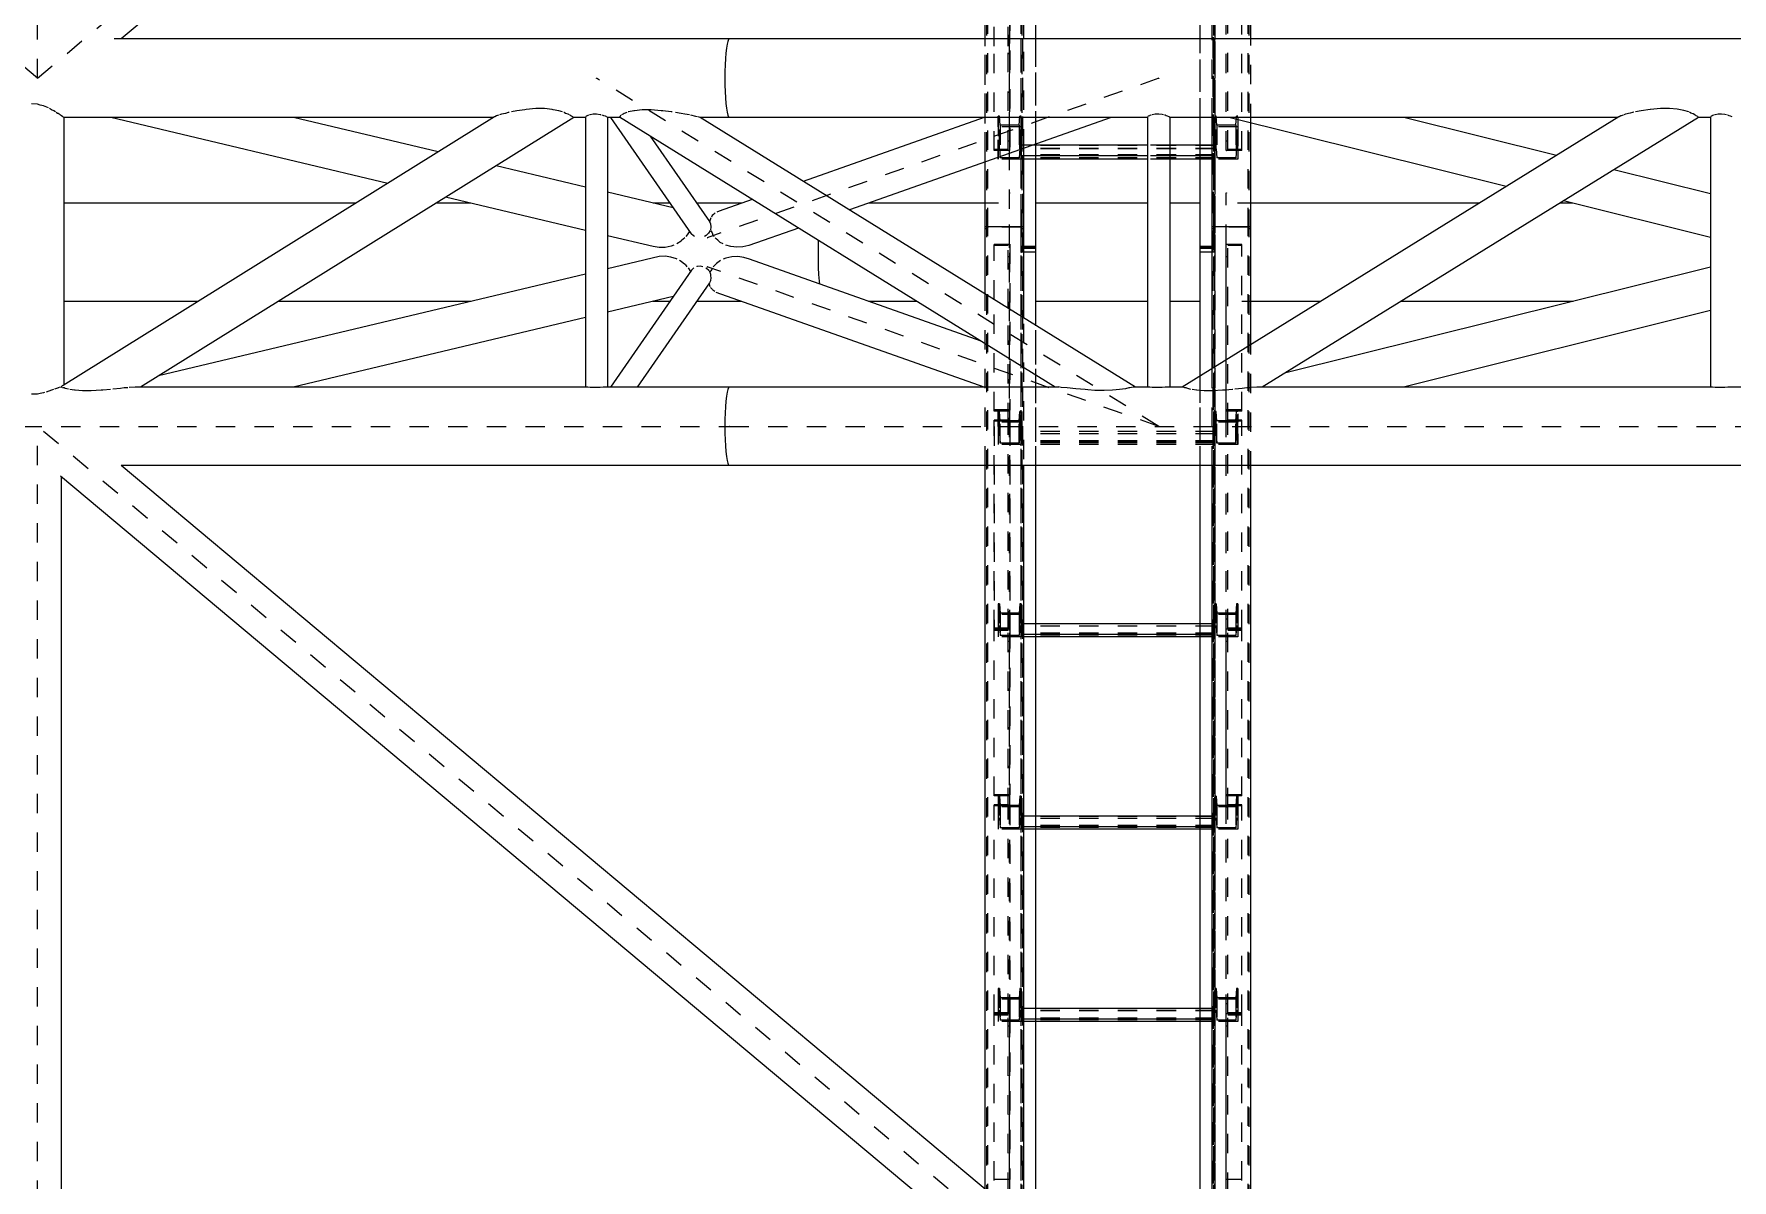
# Model space of a CAD drawing. Header units: millimetres. Extents: x 149919 to 150445, y 136651 to 136866.
# Drawn here: x 150242.76 to 150251.54, y 136802.98 to 136808.9 of the extents above; entities that cross this region are included whole.
import ezdxf

# ---------------------------------------------------------------- set-up
doc = ezdxf.new("R2010")
doc.units = ezdxf.units.MM
doc.header["$LTSCALE"] = 0.25
for name, pattern in [('CENTER', [50.8, 31.75, -6.35, 6.35, -6.35]), ('XKITLINE00', [0]), ('XKITLINE02', [4, 2, -2]), ('XKITLINE03', [6, 3, -1, 1, -1])]:
    doc.linetypes.add(name, pattern=pattern)

# ---------------------------------------------------------------- blocks, each defined once
blk = doc.blocks.new('çatıı')
at = {"color": 116, "linetype": 'XKITLINE02', "true_color": 0x136734}
for p, q in [((10604.92, 15753.25), (10604.92, 17453.8)), ((10605.45, 15752.41), (10605.45, 17452.73)), ((10586.3, 15752.41), (10586.3, 17435.72)), ((10587.68, 15753.25), (10587.69, 17436.87)), ((10587.15, 15752.41), (10587.15, 17434.76)), ((10605, 15740.27), (10605, 17383.29)), ((10605.85, 15740.48), (10605.85, 17383.08)), ((10612.5, 15796.2), (10612.5, 17383.29)), ((10697.5, 15809.97), (10697.5, 17383.29)), ((10704.15, 15740.48), (10704.15, 17383.08)), ((10705, 15740.27), (10705, 17383.29)), ((10705.08, 15753.25), (10705.07, 17382.75)), ((10722.31, 15753.25), (10722.31, 17382.75)), ((10612.5, 15743.16), (10612.5, 17380.27)), ((10704.55, 15752.41), (10704.54, 17382.25)), ((10722.85, 15752.41), (10722.84, 17382.25)), ((10723.69, 15807.12), (10723.69, 17332.58)), ((10697.5, 15743.16), (10697.5, 17310.06)), ((10704.15, 17311.54), (10704.15, 15740.48)), ((10705, 17309.24), (10705, 15740.27)), ((10598.21, 15846.83), (10598.21, 15909.61)), ((10599.01, 15848.24), (10599.01, 15909.61)), ((10710.99, 15792.88), (10710.99, 15909.61)), ((10711.79, 15793.37), (10711.79, 15909.61)), ((10591.01, 15846.83), (10591.01, 15905.19)), ((10718.99, 15792.88), (10718.99, 15905.19)), ((10586.3, 15786.94), (10586.3, 15850.57)), ((10591.01, 15792.88), (10591.01, 15848.24)), ((10598.21, 15793.37), (10598.21, 15848.24)), ((10599.01, 15792.88), (10599.01, 15848.24)), ((10606.3, 15794.01), (10606.3, 15850.57)), ((10612.5, 15796.2), (10612.5, 15850.57)), ((10697.5, 15809.97), (10697.5, 15850.57)), ((10703.69, 15809.97), (10703.69, 15850.57)), ((10723.69, 15807.12), (10723.69, 15850.57)), ((10593.7, 15810.67), (10593.02, 15810.67)), ((10593.02, 15805.23), (10593.02, 15810.67)), ((10593.02, 15810.28), (10593.02, 15793.79)), ((10605.02, 15805.23), (10593.02, 15805.23)), ((10593.02, 15788.35), (10593.02, 15805.23)), ((10594.08, 15805.92), (10593.7, 15810.67)), ((10593.7, 15793.79), (10593.7, 15810.67)), ((10603.95, 15805.92), (10594.08, 15805.92)), ((10594.08, 15805.92), (10594.08, 15789.04)), ((10603.95, 15805.92), (10604.34, 15810.67)), ((10603.95, 15805.92), (10603.95, 15789.04)), ((10605.02, 15810.67), (10604.34, 15810.67)), ((10604.34, 15793.79), (10604.34, 15810.67)), ((10605.02, 15805.23), (10605.02, 15810.67)), ((10605.02, 15810.28), (10605.02, 15793.79)), ((10605.02, 15788.35), (10605.02, 15805.23)), ((10705, 15793.79), (10705, 15810.67)), ((10705.68, 15810.67), (10705, 15810.67)), ((10705, 15810.28), (10705, 15805.23)), ((10705, 15805.23), (10705, 15788.35)), ((10717, 15805.23), (10705, 15805.23)), ((10705.68, 15793.79), (10705.68, 15810.67)), ((10706.06, 15805.92), (10705.68, 15810.67)), ((10706.06, 15805.92), (10706.06, 15789.04)), ((10715.93, 15805.92), (10706.06, 15805.92)), ((10715.93, 15805.92), (10716.32, 15810.67)), ((10715.93, 15805.92), (10715.93, 15789.04)), ((10716.32, 15793.79), (10716.32, 15810.67)), ((10717, 15810.67), (10716.32, 15810.67)), ((10717, 15793.79), (10717, 15810.67)), ((10717, 15810.28), (10717, 15805.23)), ((10717, 15805.23), (10717, 15788.35)), ((10593.7, 15793.79), (10593.02, 15793.79)), ((10593.02, 15793.79), (10593.02, 15788.35)), ((10593.7, 15793.79), (10594.08, 15789.04)), ((10599.01, 15797.78), (10598.21, 15797.78)), ((10604.34, 15793.79), (10603.95, 15789.04)), ((10605.02, 15793.79), (10604.34, 15793.79)), ((10605.02, 15788.35), (10605.02, 15795.59)), ((10612.5, 15795.59), (10605.02, 15795.59)), ((10705, 15795.49), (10605.02, 15795.49)), ((10705, 15793.89), (10605.02, 15793.89)), ((10705, 15793.79), (10605.02, 15793.79)), ((10605.02, 15793.79), (10605.02, 15788.35)), ((10681.74, 15795.59), (10670.34, 15795.59)), ((10705, 15795.59), (10697.5, 15795.59)), ((10705, 15788.35), (10705, 15795.59)), ((10705, 15793.79), (10705, 15788.35)), ((10705.68, 15793.79), (10705, 15793.79)), ((10705.68, 15793.79), (10706.06, 15789.04)), ((10711.79, 15797.78), (10710.99, 15797.78)), ((10716.32, 15793.79), (10715.93, 15789.04)), ((10717, 15793.79), (10716.32, 15793.79)), ((10717, 15793.79), (10717, 15788.35)), ((10598.21, 15793.37), (10591.01, 15793.37)), ((10599.01, 15792.88), (10591.01, 15792.88)), ((10605.02, 15788.35), (10593.02, 15788.35)), ((10603.95, 15789.04), (10594.08, 15789.04)), ((10705, 15790.69), (10605.02, 15790.69)), ((10612.5, 15790.16), (10605.02, 15790.16)), ((10705, 15789.2), (10605.02, 15789.2)), ((10612.5, 15788.35), (10605.02, 15788.35)), ((10681.74, 15790.16), (10670.34, 15790.16)), ((10681.74, 15788.35), (10670.34, 15788.35)), ((10705, 15790.16), (10697.5, 15790.16)), ((10705, 15788.35), (10697.5, 15788.35)), ((10717, 15788.35), (10705, 15788.35)), ((10715.93, 15789.04), (10706.06, 15789.04)), ((10718.99, 15792.88), (10710.99, 15792.88)), ((10718.99, 15793.37), (10711.79, 15793.37)), ((10586.3, 15752.41), (10586.3, 15753.36)), ((10587.15, 15752.41), (10586.3, 15752.41)), ((10587.15, 15752.41), (10586.3, 15752.41)), ((10587.68, 15753.25), (10587.15, 15752.41)), ((10587.68, 15753.25), (10587.15, 15752.41)), ((10587.15, 14108.01), (10587.15, 15752.41)), ((10604.92, 15753.25), (10587.68, 15753.25)), ((10587.68, 14108.55), (10587.68, 15753.25)), ((10604.92, 15753.25), (10587.68, 15753.25)), ((10604.92, 15753.25), (10605.45, 15752.41)), ((10604.92, 14108.55), (10604.92, 15753.25)), ((10604.92, 15753.25), (10605.45, 15752.41)), ((10606.3, 15752.41), (10605.45, 15752.41)), ((10605.45, 14108.01), (10605.45, 15752.41)), ((10606.3, 15752.41), (10605.45, 15752.41)), ((10606.3, 15752.41), (10606.3, 15753.36)), ((10704.54, 15752.41), (10703.69, 15752.41)), ((10703.7, 15752.41), (10703.7, 15753.36)), ((10704.55, 15752.41), (10703.7, 15752.41)), ((10705.07, 15753.25), (10704.54, 15752.41)), ((10704.55, 14108.01), (10704.54, 15752.41)), ((10705.08, 15753.25), (10704.55, 15752.41)), ((10705.08, 14108.55), (10705.07, 15753.25)), ((10722.31, 15753.25), (10705.07, 15753.25)), ((10722.31, 15753.25), (10705.08, 15753.25)), ((10722.31, 15753.25), (10722.85, 15752.41)), ((10722.31, 14108.55), (10722.31, 15753.25)), ((10722.31, 15753.25), (10722.84, 15752.41)), ((10722.85, 14108.01), (10722.84, 15752.41)), ((10723.69, 15752.41), (10722.84, 15752.41)), ((10723.69, 15752.41), (10722.85, 15752.41)), ((10723.69, 15752.41), (10723.69, 15753.36)), ((10591.01, 15715.79), (10591.01, 15744.34)), ((10599.01, 15744.34), (10591.01, 15744.34)), ((10598.21, 15743.71), (10591.01, 15743.71)), ((10598.21, 15711.33), (10598.21, 15743.71)), ((10599.01, 15710.02), (10599.01, 15744.34)), ((10606.3, 15743.29), (10605, 15743.29)), ((10605, 15743.29), (10605, 15740.27)), ((10605, 14100.27), (10605, 15742.34)), ((10606.3, 15742.34), (10605, 15742.34)), ((10606.3, 15743.09), (10605.85, 15743.08)), ((10605.85, 15743.08), (10605.85, 15740.48)), ((10612.5, 15742.25), (10605.85, 15742.2)), ((10605.85, 14100.42), (10605.85, 15742.2)), ((10612.5, 15740.27), (10612.5, 15742.34)), ((10612.5, 14102.25), (10612.5, 15742.25)), ((10697.5, 15740.27), (10697.5, 15742.34)), ((10697.5, 15742.34), (10697.5, 15742.25)), ((10704.15, 15742.2), (10697.5, 15742.25)), ((10705, 15743.29), (10703.69, 15743.29)), ((10704.15, 15743.08), (10703.69, 15743.09)), ((10705, 15742.34), (10703.69, 15742.34)), ((10704.15, 14100.42), (10704.15, 15742.2)), ((10705, 14100.27), (10705, 15742.34)), ((10710.99, 15652.37), (10710.99, 15744.34)), ((10718.99, 15744.34), (10710.99, 15744.34)), ((10711.79, 15652.37), (10711.79, 15743.71)), ((10718.99, 15743.71), (10711.79, 15743.71)), ((10718.99, 15658.09), (10718.99, 15744.34)), ((10599.01, 15737.99), (10598.21, 15737.99)), ((10612.5, 15740.27), (10605, 15740.27)), ((10612.5, 15740.27), (10605, 15740.27)), ((10612.5, 15740.4), (10605.85, 15740.48)), ((10612.5, 15740.36), (10605.85, 15740.42)), ((10704.15, 15740.48), (10697.5, 15740.4)), ((10704.15, 15740.42), (10697.5, 15740.36)), ((10697.5, 15740.36), (10697.5, 15740.27)), ((10705, 15740.27), (10697.5, 15740.27)), ((10705, 15740.27), (10697.5, 15740.27)), ((10711.79, 15737.99), (10710.99, 15737.99)), ((10586.3, 15629.97), (10586.3, 15718.7)), ((10591.01, 15658.09), (10591.01, 15715.79)), ((10598.21, 15652.37), (10598.21, 15711.33)), ((10599.01, 15652.37), (10599.01, 15710.83)), ((10606.3, 14153.32), (10606.3, 15706.31)), ((10612.5, 15629.97), (10612.5, 15702.48)), ((10723.69, 14167.42), (10723.69, 15692.58)), ((10703.69, 15629.97), (10703.69, 15680.21)), ((10697.5, 14102.34), (10697.5, 15676.38)), ((10697.5, 15629.97), (10697.5, 15676.38)), ((10704.15, 15668.71), (10704.15, 14100.42)), ((10705, 15669.24), (10705, 14100.27)), ((10599.01, 15658.73), (10591.01, 15658.73)), ((10598.21, 15658.09), (10591.01, 15658.09)), ((10598.21, 15653.47), (10591.01, 15653.47)), ((10591.01, 15545.41), (10591.01, 15653.47)), ((10593.7, 15657.93), (10593.02, 15657.93)), ((10593.02, 15650.27), (10593.02, 15657.93)), ((10593.02, 15656.81), (10593.02, 15646.38)), ((10594.08, 15653.16), (10593.7, 15657.93)), ((10593.7, 15646.38), (10593.7, 15657.93)), ((10603.95, 15653.16), (10594.08, 15653.16)), ((10594.08, 15641.6), (10594.08, 15653.16)), ((10599.01, 15658.15), (10598.21, 15658.15)), ((10598.21, 15545.93), (10598.21, 15658.15)), ((10599.01, 15545.41), (10599.01, 15658.15)), ((10603.95, 15653.16), (10604.34, 15657.93)), ((10603.95, 15641.6), (10603.95, 15653.16)), ((10605.02, 15657.93), (10604.34, 15657.93)), ((10604.34, 15646.38), (10604.34, 15657.93)), ((10605.02, 15650.27), (10605.02, 15657.93)), ((10605.02, 15656.81), (10605.02, 15646.38)), ((10705, 15646.38), (10705, 15657.93)), ((10705.68, 15657.93), (10705, 15657.93)), ((10705, 15656.81), (10705, 15652.46)), ((10705.68, 15646.38), (10705.68, 15657.93)), ((10706.06, 15653.16), (10705.68, 15657.93)), ((10706.06, 15641.6), (10706.06, 15653.16)), ((10715.93, 15653.16), (10706.06, 15653.16)), ((10718.99, 15658.73), (10710.99, 15658.73)), ((10710.99, 15545.41), (10710.99, 15658.15)), ((10711.79, 15658.15), (10710.99, 15658.15)), ((10711.79, 15545.93), (10711.79, 15658.15)), ((10718.99, 15658.09), (10711.79, 15658.09)), ((10718.99, 15653.47), (10711.79, 15653.47)), ((10715.93, 15653.16), (10716.32, 15657.93)), ((10715.93, 15641.6), (10715.93, 15653.16)), ((10716.32, 15646.38), (10716.32, 15657.93)), ((10717, 15657.93), (10716.32, 15657.93)), ((10717, 15646.38), (10717, 15657.93)), ((10717, 15656.81), (10717, 15652.46)), ((10718.99, 15545.41), (10718.99, 15653.47)), ((10599.01, 15652.95), (10591.01, 15652.95)), ((10591.01, 15650.27), (10591.01, 15545.93)), ((10605.02, 15652.46), (10593.02, 15652.46)), ((10593.02, 15650.27), (10593.02, 15640.9)), ((10593.7, 15646.38), (10593.02, 15646.38)), ((10593.02, 15646.38), (10593.02, 15640.9)), ((10593.7, 15646.38), (10594.08, 15641.6)), ((10599.01, 15652.37), (10598.21, 15652.37)), ((10599.01, 15650.27), (10599.01, 15545.41)), ((10604.34, 15646.38), (10603.95, 15641.6)), ((10605.02, 15646.38), (10604.34, 15646.38)), ((10605.02, 15650.27), (10605.02, 15640.9)), ((10605.02, 15640.9), (10605.02, 15647.61)), ((10705, 15647.61), (10605.02, 15647.61)), ((10705, 15647.54), (10605.02, 15647.54)), ((10705, 15646.45), (10605.02, 15646.45)), ((10705, 15646.38), (10605.02, 15646.38)), ((10605.02, 15646.38), (10605.02, 15640.9)), ((10705, 15640.9), (10705, 15652.46)), ((10717, 15652.46), (10705, 15652.46)), ((10705, 15640.9), (10705, 15647.61)), ((10705, 15646.38), (10705, 15640.9)), ((10705.68, 15646.38), (10705, 15646.38)), ((10705.68, 15646.38), (10706.06, 15641.6)), ((10718.99, 15652.95), (10710.99, 15652.95)), ((10711.79, 15652.37), (10710.99, 15652.37)), ((10716.32, 15646.38), (10715.93, 15641.6)), ((10717, 15646.38), (10716.32, 15646.38)), ((10717, 15640.9), (10717, 15652.46)), ((10717, 15646.38), (10717, 15640.9)), ((10605.02, 15640.9), (10593.02, 15640.9)), ((10603.95, 15641.6), (10594.08, 15641.6)), ((10705, 15642.73), (10605.02, 15642.73)), ((10705, 15642.14), (10605.02, 15642.14)), ((10705, 15641.71), (10605.02, 15641.71)), ((10705, 15640.9), (10605.02, 15640.9)), ((10717, 15640.9), (10705, 15640.9)), ((10715.93, 15641.6), (10706.06, 15641.6)), ((10593.7, 15558.47), (10593.02, 15558.47)), ((10593.02, 15558.47), (10593.02, 15553)), ((10593.02, 15558.47), (10593.02, 15546.91)), ((10593.7, 15558.47), (10594.08, 15553.69)), ((10593.7, 15558.47), (10593.7, 15546.91)), ((10604.34, 15558.47), (10603.95, 15553.69)), ((10605.02, 15558.47), (10604.34, 15558.47)), ((10604.34, 15558.47), (10604.34, 15546.91)), ((10605.02, 15558.47), (10605.02, 15553)), ((10605.02, 15558.47), (10605.02, 15546.91)), ((10705, 15558.47), (10705, 15546.91)), ((10705, 15558.47), (10705, 15553)), ((10705.68, 15558.47), (10705, 15558.47)), ((10705.68, 15558.47), (10705.68, 15546.91)), ((10705.68, 15558.47), (10706.06, 15553.69)), ((10716.32, 15558.47), (10715.93, 15553.69)), ((10716.32, 15558.47), (10716.32, 15546.91)), ((10717, 15558.47), (10716.32, 15558.47)), ((10717, 15558.47), (10717, 15546.91)), ((10717, 15558.47), (10717, 15553)), ((10605.02, 15553), (10593.02, 15553)), ((10593.02, 15553), (10593.02, 15541.44)), ((10603.95, 15553.69), (10594.08, 15553.69)), ((10594.08, 15553.69), (10594.08, 15542.13)), ((10599.01, 15550.62), (10598.21, 15550.62)), ((10603.95, 15553.69), (10603.95, 15542.13)), ((10605.02, 15553), (10605.02, 15541.44)), ((10605.02, 15541.44), (10605.02, 15548.15)), ((10612.5, 15548.15), (10605.02, 15548.15)), ((10705, 15548.08), (10605.02, 15548.08)), ((10705, 15548.15), (10697.5, 15548.15)), ((10705, 15553), (10705, 15541.44)), ((10717, 15553), (10705, 15553)), ((10705, 15541.44), (10705, 15548.15)), ((10706.06, 15553.69), (10706.06, 15542.13)), ((10715.93, 15553.69), (10706.06, 15553.69)), ((10711.79, 15550.62), (10710.99, 15550.62)), ((10715.93, 15553.69), (10715.93, 15542.13)), ((10717, 15553), (10717, 15541.44)), ((10598.21, 15545.93), (10591.01, 15545.93)), ((10591.01, 15459.16), (10591.01, 15545.41)), ((10599.01, 15545.41), (10591.01, 15545.41)), ((10599.01, 15545.41), (10591.01, 15545.41)), ((10598.21, 15544.78), (10591.01, 15544.78)), ((10593.7, 15546.91), (10593.02, 15546.91)), ((10593.02, 15546.91), (10593.02, 15541.44)), ((10605.02, 15541.44), (10593.02, 15541.44)), ((10593.7, 15546.91), (10594.08, 15542.13)), ((10603.95, 15542.13), (10594.08, 15542.13)), ((10598.21, 15453.44), (10598.21, 15544.78)), ((10599.01, 15539.05), (10598.21, 15539.05)), ((10599.01, 15453.44), (10599.01, 15545.41)), ((10604.34, 15546.91), (10603.95, 15542.13)), ((10605.02, 15546.91), (10604.34, 15546.91)), ((10705, 15546.98), (10605.02, 15546.98)), ((10705, 15546.91), (10605.02, 15546.91)), ((10605.02, 15546.91), (10605.02, 15541.44)), ((10705, 15543.26), (10605.02, 15543.26)), ((10612.5, 15542.68), (10605.02, 15542.68)), ((10705, 15542.24), (10605.02, 15542.24)), ((10612.5, 15541.44), (10605.02, 15541.44)), ((10705, 15542.68), (10697.5, 15542.68)), ((10705, 15541.44), (10697.5, 15541.44)), ((10705, 15546.91), (10705, 15541.44)), ((10705.68, 15546.91), (10705, 15546.91)), ((10717, 15541.44), (10705, 15541.44)), ((10705.68, 15546.91), (10706.06, 15542.13)), ((10715.93, 15542.13), (10706.06, 15542.13)), ((10718.99, 15545.41), (10710.99, 15545.41)), ((10710.99, 15453.44), (10710.99, 15545.41)), ((10718.99, 15545.41), (10710.99, 15545.41)), ((10711.79, 15539.05), (10710.99, 15539.05)), ((10718.99, 15545.93), (10711.79, 15545.93)), ((10711.79, 15453.44), (10711.79, 15544.78)), ((10718.99, 15544.78), (10711.79, 15544.78)), ((10716.32, 15546.91), (10715.93, 15542.13)), ((10717, 15546.91), (10716.32, 15546.91)), ((10717, 15546.91), (10717, 15541.44)), ((10718.99, 15459.16), (10718.99, 15545.41)), ((10599.01, 15459.8), (10591.01, 15459.8)), ((10598.21, 15459.16), (10591.01, 15459.16)), ((10598.21, 15454.54), (10591.01, 15454.54)), ((10591.01, 15346.48), (10591.01, 15454.54)), ((10599.01, 15454.01), (10591.01, 15454.01)), ((10593.7, 15459), (10593.02, 15459)), ((10593.02, 15459), (10593.02, 15453.53)), ((10593.02, 15459), (10593.02, 15447.44)), ((10605.02, 15453.53), (10593.02, 15453.53)), ((10593.02, 15453.53), (10593.02, 15441.97)), ((10593.7, 15459), (10594.08, 15454.23)), ((10593.7, 15459), (10593.7, 15447.44)), ((10603.95, 15454.23), (10594.08, 15454.23)), ((10594.08, 15454.23), (10594.08, 15442.67)), ((10599.01, 15459.22), (10598.21, 15459.22)), ((10598.21, 15347), (10598.21, 15459.22)), ((10599.01, 15453.44), (10598.21, 15453.44)), ((10599.01, 15346.48), (10599.01, 15459.22)), ((10604.34, 15459), (10603.95, 15454.23)), ((10603.95, 15454.23), (10603.95, 15442.67)), ((10605.02, 15459), (10604.34, 15459)), ((10604.34, 15459), (10604.34, 15447.44)), ((10605.02, 15459), (10605.02, 15453.53)), ((10605.02, 15459), (10605.02, 15447.44)), ((10605.02, 15453.53), (10605.02, 15441.97)), ((10705, 15459), (10705, 15447.44)), ((10705, 15459), (10705, 15453.53)), ((10705.68, 15459), (10705, 15459)), ((10705, 15453.53), (10705, 15441.97)), ((10717, 15453.53), (10705, 15453.53)), ((10705.68, 15459), (10705.68, 15447.44)), ((10705.68, 15459), (10706.06, 15454.23)), ((10706.06, 15454.23), (10706.06, 15442.67)), ((10715.93, 15454.23), (10706.06, 15454.23)), ((10718.99, 15459.8), (10710.99, 15459.8)), ((10710.99, 15346.48), (10710.99, 15459.22)), ((10711.79, 15459.22), (10710.99, 15459.22)), ((10718.99, 15454.01), (10710.99, 15454.01)), ((10711.79, 15453.44), (10710.99, 15453.44)), ((10711.79, 15347), (10711.79, 15459.22)), ((10718.99, 15459.16), (10711.79, 15459.16)), ((10718.99, 15454.54), (10711.79, 15454.54)), ((10716.32, 15459), (10715.93, 15454.23)), ((10715.93, 15454.23), (10715.93, 15442.67)), ((10716.32, 15459), (10716.32, 15447.44)), ((10717, 15459), (10716.32, 15459)), ((10717, 15459), (10717, 15447.44)), ((10717, 15459), (10717, 15453.53)), ((10717, 15453.53), (10717, 15441.97)), ((10718.99, 15346.48), (10718.99, 15454.54)), ((10593.7, 15447.44), (10593.02, 15447.44)), ((10593.02, 15447.44), (10593.02, 15441.97)), ((10593.7, 15447.44), (10594.08, 15442.67)), ((10603.95, 15442.67), (10594.08, 15442.67)), ((10604.34, 15447.44), (10603.95, 15442.67)), ((10605.02, 15447.44), (10604.34, 15447.44)), ((10605.02, 15441.97), (10605.02, 15448.68)), ((10612.5, 15448.68), (10605.02, 15448.68)), ((10705, 15448.61), (10605.02, 15448.61)), ((10705, 15447.51), (10605.02, 15447.51)), ((10605.02, 15447.44), (10605.02, 15441.97)), ((10705, 15447.44), (10605.02, 15447.44)), ((10705, 15443.8), (10605.02, 15443.8)), ((10612.5, 15443.21), (10605.02, 15443.21)), ((10705, 15442.78), (10605.02, 15442.78)), ((10705, 15448.68), (10697.5, 15448.68)), ((10705, 15443.21), (10697.5, 15443.21)), ((10705, 15441.97), (10705, 15448.68)), ((10705, 15447.44), (10705, 15441.97)), ((10705.68, 15447.44), (10705, 15447.44)), ((10705.68, 15447.44), (10706.06, 15442.67)), ((10715.93, 15442.67), (10706.06, 15442.67)), ((10716.32, 15447.44), (10715.93, 15442.67)), ((10717, 15447.44), (10716.32, 15447.44)), ((10717, 15447.44), (10717, 15441.97)), ((10605.02, 15441.97), (10593.02, 15441.97)), ((10612.5, 15441.97), (10605.02, 15441.97)), ((10705, 15441.97), (10697.5, 15441.97)), ((10717, 15441.97), (10705, 15441.97)), ((10593.7, 15359.54), (10593.02, 15359.54)), ((10593.02, 15359.54), (10593.02, 15354.07)), ((10593.02, 15359.54), (10593.02, 15347.98)), ((10593.7, 15359.54), (10594.08, 15354.76)), ((10593.7, 15359.54), (10593.7, 15347.98)), ((10603.95, 15354.76), (10594.08, 15354.76)), ((10594.08, 15354.76), (10594.08, 15343.2)), ((10604.34, 15359.54), (10603.95, 15354.76)), ((10603.95, 15354.76), (10603.95, 15343.2)), ((10605.02, 15359.54), (10604.34, 15359.54)), ((10604.34, 15359.54), (10604.34, 15347.98)), ((10605.02, 15359.54), (10605.02, 15354.07)), ((10605.02, 15359.54), (10605.02, 15347.98)), ((10705, 15359.54), (10705, 15347.98)), ((10705, 15359.54), (10705, 15354.07)), ((10705.68, 15359.54), (10705, 15359.54)), ((10705.68, 15359.54), (10705.68, 15347.98)), ((10705.68, 15359.54), (10706.06, 15354.76)), ((10706.06, 15354.76), (10706.06, 15343.2)), ((10715.93, 15354.76), (10706.06, 15354.76)), ((10716.32, 15359.54), (10715.93, 15354.76)), ((10715.93, 15354.76), (10715.93, 15343.2)), ((10716.32, 15359.54), (10716.32, 15347.98)), ((10717, 15359.54), (10716.32, 15359.54)), ((10717, 15359.54), (10717, 15347.98)), ((10717, 15359.54), (10717, 15354.07)), ((10598.21, 15347), (10591.01, 15347)), ((10599.01, 15346.48), (10591.01, 15346.48)), ((10591.01, 15260.23), (10591.01, 15346.48)), ((10599.01, 15346.48), (10591.01, 15346.48)), ((10598.21, 15345.84), (10591.01, 15345.84)), ((10605.02, 15354.07), (10593.02, 15354.07)), ((10593.02, 15354.07), (10593.02, 15342.51)), ((10593.7, 15347.98), (10593.02, 15347.98)), ((10593.02, 15347.98), (10593.02, 15342.51)), ((10593.7, 15347.98), (10594.08, 15343.2)), ((10599.01, 15351.69), (10598.21, 15351.69)), ((10598.21, 15254.5), (10598.21, 15345.84)), ((10599.01, 15254.5), (10599.01, 15346.48)), ((10604.34, 15347.98), (10603.95, 15343.2)), ((10605.02, 15347.98), (10604.34, 15347.98)), ((10605.02, 15354.07), (10605.02, 15342.51)), ((10605.02, 15342.51), (10605.02, 15349.22)), ((10612.5, 15349.22), (10605.02, 15349.22)), ((10705, 15349.15), (10605.02, 15349.15)), ((10705, 15348.05), (10605.02, 15348.05)), ((10605.02, 15347.98), (10605.02, 15342.51)), ((10705, 15347.98), (10605.02, 15347.98)), ((10705, 15349.22), (10697.5, 15349.22)), ((10705, 15354.07), (10705, 15342.51)), ((10717, 15354.07), (10705, 15354.07)), ((10705, 15342.51), (10705, 15349.22)), ((10705, 15347.98), (10705, 15342.51)), ((10705.68, 15347.98), (10705, 15347.98)), ((10705.68, 15347.98), (10706.06, 15343.2)), ((10711.79, 15351.69), (10710.99, 15351.69)), ((10718.99, 15346.48), (10710.99, 15346.48)), ((10710.99, 15254.5), (10710.99, 15346.48)), ((10718.99, 15346.48), (10710.99, 15346.48)), ((10718.99, 15347), (10711.79, 15347)), ((10711.79, 15254.5), (10711.79, 15345.84)), ((10718.99, 15345.84), (10711.79, 15345.84)), ((10716.32, 15347.98), (10715.93, 15343.2)), ((10717, 15347.98), (10716.32, 15347.98)), ((10717, 15354.07), (10717, 15342.51)), ((10717, 15347.98), (10717, 15342.51)), ((10718.99, 15260.23), (10718.99, 15346.48)), ((10605.02, 15342.51), (10593.02, 15342.51)), ((10603.95, 15343.2), (10594.08, 15343.2)), ((10599.01, 15340.12), (10598.21, 15340.12)), ((10705, 15344.33), (10605.02, 15344.33)), ((10612.5, 15343.74), (10605.02, 15343.74)), ((10705, 15343.31), (10605.02, 15343.31)), ((10612.5, 15342.51), (10605.02, 15342.51)), ((10705, 15343.74), (10697.5, 15343.74)), ((10705, 15342.51), (10697.5, 15342.51)), ((10717, 15342.51), (10705, 15342.51)), ((10715.93, 15343.2), (10706.06, 15343.2)), ((10711.79, 15340.12), (10710.99, 15340.12)), ((10599.01, 15260.86), (10591.01, 15260.86)), ((10718.99, 15260.86), (10710.99, 15260.86))]:
    blk.add_line(p, q, dxfattribs=at)
at = {"color": 1, "linetype": 'XKITLINE03'}
for p, q in [((10599, 15742.68), (10599, 17382.53)), ((10605, 15740.27), (10605, 17380.27)), ((10705, 17380.27), (10705, 15740.27)), ((10599.01, 15904.7), (10599.01, 15792.88)), ((10710.99, 15792.88), (10710.99, 15904.7)), ((10605.02, 15805.23), (10605.02, 15788.35)), ((10705, 15788.35), (10705, 15805.23)), ((10705, 15790.16), (10605.02, 15790.16)), ((10599, 14104.66), (10599, 15770.92)), ((10711, 14104.66), (10710.99, 15770.92)), ((10599.01, 15744.34), (10599.01, 15658.73)), ((10710.99, 15658.73), (10710.99, 15744.34)), ((10605, 14100.27), (10605, 15740.27)), ((10705, 15740.27), (10705, 14100.27)), ((10599.01, 15652.95), (10599.01, 15545.41)), ((10605.02, 15652.46), (10605.02, 15640.9)), ((10705, 15640.9), (10705, 15652.46)), ((10710.99, 15545.41), (10710.99, 15652.95)), ((10705, 15642.14), (10605.02, 15642.14)), ((10605.02, 15553), (10605.02, 15541.44)), ((10705, 15541.44), (10705, 15553)), ((10599.01, 15545.41), (10599.01, 15459.8)), ((10705, 15542.68), (10605.02, 15542.68)), ((10710.99, 15459.8), (10710.99, 15545.41)), ((10599.01, 15454.01), (10599.01, 15346.48)), ((10605.02, 15453.53), (10605.02, 15441.97)), ((10705, 15441.97), (10705, 15453.53)), ((10710.99, 15346.48), (10710.99, 15454.01)), ((10705, 15443.21), (10605.02, 15443.21)), ((10599.01, 15346.48), (10599.01, 15260.86)), ((10605.02, 15354.07), (10605.02, 15342.51)), ((10705, 15342.51), (10705, 15354.07)), ((10710.99, 15260.86), (10710.99, 15346.48)), ((10705, 15343.74), (10605.02, 15343.74))]:
    blk.add_line(p, q, dxfattribs=at)
at = {"color": 8, "linetype": 'CENTER'}
for p, q in [((10096.38, 15830.27), (8366.94, 17290.27)), ((10096.38, 15830.27), (11839.99, 17290.27)), ((10096.38, 15830.27), (10096.38, 17290.27)), ((10676.04, 15650.27), (10385.47, 15830.27)), ((10676.04, 15830.27), (10442.66, 15747.77)), ((10676.04, 15650.27), (10442.66, 15732.77)), ((9008.64, 15650.27), (10454.1, 15650.27)), ((11840, 14190.27), (10096.38, 15650.27)), ((10096.38, 14190.27), (10096.38, 15650.27)), ((10454.1, 15650.27), (11840, 15650.27))]:
    blk.add_line(p, q, dxfattribs=at)
at = {"color": 8, "linetype": 'XKITLINE00'}
for p, q in [((10968.19, 16544.39), (10139.6, 15850.57)), ((10454.11, 15850.57), (10136.04, 15850.57)), ((10452.94, 15847.86), (10452.6, 15845.83)), ((10453.31, 15849.35), (10452.94, 15847.86)), ((10453.31, 15849.35), (10452.94, 15847.86)), ((10453.7, 15850.27), (10453.31, 15849.35)), ((10453.7, 15850.27), (10453.31, 15849.35)), ((10454.11, 15850.57), (10453.7, 15850.27)), ((10454.11, 15850.57), (10453.7, 15850.27)), ((11718.61, 15850.57), (10454.11, 15850.57)), ((10452.08, 15840.42), (10451.91, 15837.22)), ((10452.32, 15843.32), (10452.08, 15840.42)), ((10452.6, 15845.83), (10452.32, 15843.32)), ((10451.8, 15833.8), (10451.77, 15830.27)), ((10451.77, 15830.27), (10451.8, 15826.75)), ((10451.91, 15837.22), (10451.8, 15833.8)), ((10451.8, 15826.75), (10451.91, 15823.33)), ((10451.91, 15823.33), (10452.08, 15820.12)), ((10452.08, 15820.12), (10452.32, 15817.23)), ((10096.38, 15816.8), (10093.35, 15816.97)), ((10097.82, 15816.37), (10096.38, 15816.8)), ((10099.42, 15816.01), (10097.82, 15816.37)), ((10102.02, 15814.94), (10099.42, 15816.01)), ((10103.6, 15814), (10102.58, 15814.65)), ((10104.89, 15813.41), (10103.6, 15814)), ((10105.7, 15812.87), (10104.89, 15813.41)), ((10106.81, 15812.12), (10106.05, 15812.64)), ((10107.05, 15812.02), (10106.81, 15812.12)), ((10108.09, 15811.33), (10107.05, 15812.02)), ((10108.68, 15810.93), (10108.33, 15811.16)), ((10334.78, 15811.17), (10333.69, 15810.8)), ((10336.24, 15811.66), (10335.2, 15811.31)), ((10338.31, 15812.12), (10336.24, 15811.66)), ((10339.81, 15812.55), (10338.31, 15812.12)), ((10340.23, 15812.64), (10339.81, 15812.55)), ((10344.25, 15813.45), (10341.38, 15812.87)), ((10348.37, 15814), (10344.25, 15813.45)), ((10349.02, 15814.11), (10348.37, 15814)), ((10353.99, 15814.57), (10349.02, 15814.11)), ((10358.57, 15814.58), (10353.99, 15814.57)), ((10362.51, 15814.15), (10358.57, 15814.58)), ((10363.05, 15814), (10362.51, 15814.15)), ((10365.95, 15813.49), (10363.05, 15814)), ((10367.85, 15812.87), (10365.95, 15813.49)), ((10368.65, 15812.61), (10368.56, 15812.64)), ((10369.41, 15812.12), (10368.65, 15812.61)), ((10370.74, 15811.71), (10369.41, 15812.12)), ((10371.38, 15811.33), (10370.74, 15811.71)), ((10372.16, 15810.86), (10371.65, 15811.16)), ((10380.86, 15811.03), (10380.57, 15810.83)), ((10381.31, 15811.17), (10380.86, 15811.03)), ((10382.12, 15811.43), (10381.76, 15811.31)), ((10383.71, 15811.64), (10382.12, 15811.43)), ((10385.47, 15811.64), (10383.71, 15811.64)), ((10387.23, 15811.42), (10385.47, 15811.64)), ((10387.65, 15811.31), (10387.23, 15811.42)), ((10388.82, 15811.01), (10388.21, 15811.17)), ((10398.06, 15811.11), (10397.51, 15810.54)), ((10399.27, 15811.66), (10398.26, 15811.29)), ((10399.73, 15812.07), (10399.27, 15811.66)), ((10401.04, 15812.55), (10399.73, 15812.07)), ((10401.96, 15812.88), (10401.78, 15812.82)), ((10404.71, 15813.37), (10401.96, 15812.88)), ((10405.12, 15813.49), (10404.71, 15813.37)), ((10408.95, 15813.91), (10405.12, 15813.49)), ((10413.6, 15813.91), (10408.95, 15813.91)), ((10418.83, 15813.49), (10413.6, 15813.91)), ((10419.71, 15813.37), (10418.83, 15813.49)), ((10424.06, 15812.89), (10419.71, 15813.37)), ((10424.52, 15812.82), (10424.06, 15812.89)), ((10429.1, 15812.08), (10426.2, 15812.55)), ((10431.03, 15811.66), (10429.1, 15812.08)), ((10433.4, 15811.28), (10431.03, 15811.66)), ((10436.73, 15810.55), (10434.18, 15811.11)), ((10452.32, 15817.23), (10452.6, 15814.72)), ((10452.6, 15814.72), (10452.94, 15812.69)), ((10452.94, 15812.69), (10453.31, 15811.2)), ((10452.94, 15812.69), (10453.31, 15811.2)), ((10453.31, 15811.2), (10453.7, 15810.28)), ((10453.31, 15811.2), (10453.7, 15810.28)), ((10672.05, 15811.17), (10671.43, 15810.96)), ((10672.69, 15811.4), (10672.43, 15811.31)), ((10674.28, 15811.64), (10672.69, 15811.4)), ((10676.04, 15811.67), (10674.28, 15811.64)), ((10677.81, 15811.48), (10676.04, 15811.67)), ((10678.53, 15811.31), (10677.81, 15811.48)), ((10679.39, 15811.1), (10679.08, 15811.17)), ((10679.99, 15810.84), (10679.39, 15811.1)), ((10916.1, 15811.17), (10915.11, 15810.84)), ((10917.47, 15811.64), (10916.49, 15811.31)), ((10919.86, 15812.18), (10917.47, 15811.64)), ((10921.04, 15812.52), (10919.86, 15812.18)), ((10921.71, 15812.65), (10921.04, 15812.52)), ((10925.56, 15813.44), (10922.61, 15812.84)), ((10930.09, 15814.07), (10925.56, 15813.44)), ((10930.38, 15814.12), (10930.09, 15814.07)), ((10935.44, 15814.62), (10930.38, 15814.12)), ((10940.1, 15814.67), (10935.44, 15814.62)), ((10944.12, 15814.28), (10940.1, 15814.67)), ((10944.92, 15814.07), (10944.12, 15814.28)), ((10947.58, 15813.63), (10944.92, 15814.07)), ((10950.06, 15812.84), (10947.58, 15813.63)), ((10951.25, 15812.18), (10950.48, 15812.65)), ((10952.37, 15811.83), (10951.25, 15812.18)), ((10953.24, 15811.31), (10952.37, 15811.83)), ((10953.78, 15810.98), (10953.46, 15811.17)), ((10963.03, 15811.17), (10962.42, 15810.96)), ((10963.68, 15811.4), (10963.41, 15811.3)), ((10965.27, 15811.64), (10963.68, 15811.4)), ((10967.03, 15811.67), (10965.27, 15811.64)), ((10968.79, 15811.48), (10967.03, 15811.67)), ((10969.53, 15811.3), (10968.79, 15811.48)), ((10970.38, 15811.1), (10970.07, 15811.17)), ((10970.98, 15810.84), (10970.38, 15811.1)), ((10108.68, 15810.93), (10108.79, 15810.8)), ((10109.51, 15810.36), (10108.79, 15810.8)), ((10332.74, 15810.3), (10109.59, 15671.35)), ((10109.69, 15810.25), (10109.65, 15810.27)), ((10109.69, 15810.25), (10109.79, 15810.07)), ((10110.03, 15810), (10109.79, 15810.07)), ((10110.03, 15810), (10110.03, 15671.63)), ((10332.22, 15809.97), (10110.03, 15809.97)), ((10277.46, 15775.88), (10134.34, 15809.97)), ((10373.61, 15810.03), (10149.63, 15670.57)), ((10303.61, 15792.16), (10228.83, 15809.97)), ((10333.69, 15810.8), (10332.86, 15810.36)), ((10372.16, 15810.86), (10372.18, 15810.8)), ((10373.16, 15810.36), (10372.18, 15810.8)), ((10373.22, 15810.27), (10373.25, 15810.07)), ((10373.61, 15810.03), (10373.25, 15810.07)), ((10379.77, 15809.97), (10373.52, 15809.97)), ((10379.77, 15810.27), (10379.77, 15670.57)), ((10380.05, 15810.63), (10379.84, 15810.35)), ((10380.57, 15810.83), (10380.05, 15810.63)), ((10389.24, 15810.83), (10388.82, 15811.01)), ((10390.08, 15810.62), (10389.24, 15810.83)), ((10390.69, 15810.35), (10390.08, 15810.62)), ((10390.89, 15810.26), (10391.03, 15810.08)), ((10391.17, 15810.05), (10391.03, 15810.08)), ((10391.17, 15810.05), (10391.17, 15670.57)), ((10397.52, 15809.97), (10391.17, 15809.97)), ((10392.61, 15809.97), (10434.26, 15749.89)), ((10397.31, 15810.25), (10397.23, 15810.16)), ((10622.55, 15670.57), (10397.23, 15810.16)), ((10397.52, 15810.51), (10397.38, 15810.34)), ((10397.51, 15810.54), (10397.52, 15810.51)), ((10436.83, 15810.51), (10436.73, 15810.55)), ((10437.67, 15810.34), (10436.83, 15810.51)), ((10438.53, 15810.16), (10438.08, 15810.25)), ((10438.91, 15809.97), (10438.53, 15810.16)), ((10438.93, 15809.99), (10438.91, 15809.97)), ((10664, 15670.57), (10438.95, 15809.99)), ((10454.11, 15809.97), (10438.97, 15809.97)), ((10454.11, 15809.97), (10453.7, 15810.28)), ((10454.11, 15809.97), (10453.7, 15810.28)), ((10670.34, 15809.97), (10454.11, 15809.97)), ((10585.78, 15809.97), (10492.3, 15776.93)), ((10651.46, 15809.97), (10516.17, 15762.15)), ((10670.38, 15810.27), (10670.34, 15810.22)), ((10670.34, 15810.22), (10670.34, 15670.57)), ((10670.62, 15810.59), (10670.44, 15810.35)), ((10671.26, 15810.84), (10670.62, 15810.59)), ((10671.43, 15810.96), (10671.26, 15810.84)), ((10680.66, 15810.68), (10679.99, 15810.84)), ((10681.41, 15810.35), (10680.66, 15810.68)), ((10681.5, 15810.27), (10681.64, 15810.09)), ((10681.74, 15810.06), (10681.64, 15810.09)), ((10681.74, 15810.06), (10681.74, 15670.57)), ((10913.47, 15809.97), (10681.74, 15809.97)), ((10913.95, 15810.27), (10688.12, 15670.57)), ((10855.71, 15774.24), (10712.24, 15809.97)), ((10955.08, 15810.05), (10729.61, 15670.57)), ((10881.72, 15790.33), (10802.86, 15809.97)), ((10914.94, 15810.8), (10914.09, 15810.35)), ((10915.11, 15810.84), (10914.94, 15810.8)), ((10953.78, 15810.98), (10953.84, 15810.84)), ((10954.76, 15810.41), (10953.84, 15810.84)), ((10954.76, 15810.41), (10954.77, 15810.35)), ((10954.77, 15810.27), (10954.8, 15810.09)), ((10955.08, 15810.05), (10954.8, 15810.09)), ((10961.33, 15809.97), (10954.96, 15809.97)), ((10961.37, 15810.27), (10961.33, 15810.22)), ((10961.33, 15810.22), (10961.33, 15670.57)), ((10961.61, 15810.59), (10961.43, 15810.35)), ((10962.25, 15810.84), (10961.61, 15810.59)), ((10962.42, 15810.96), (10962.25, 15810.84)), ((10971.64, 15810.68), (10970.98, 15810.84)), ((10972.45, 15810.33), (10971.64, 15810.68)), ((10413.21, 15800.25), (10443.74, 15756.21)), ((10379.77, 15774.01), (10333.48, 15785.04)), ((10961.33, 15770.51), (10911.3, 15782.97)), ((10379.77, 15751.5), (10307.33, 15768.76)), ((10425.01, 15763.24), (10391.17, 15771.3)), ((10465.92, 15767.61), (10448.84, 15761.57)), ((10261.07, 15765.67), (10110.03, 15765.67)), ((10320.28, 15765.67), (10302.37, 15765.67)), ((10423.32, 15765.67), (10414.77, 15765.67)), ((10460.46, 15765.67), (10437.18, 15765.67)), ((10445.28, 15759.31), (10444.79, 15758.49)), ((10445.89, 15759.81), (10445.28, 15759.31)), ((10446.78, 15760.62), (10445.89, 15759.81)), ((10446.79, 15760.63), (10446.78, 15760.62)), ((10448.84, 15761.57), (10447.67, 15761.03)), ((10593.3, 15765.67), (10526.14, 15765.67)), ((10605, 15765.67), (10604.73, 15765.67)), ((10670.34, 15765.67), (10612.5, 15765.67)), ((10697.5, 15765.67), (10681.74, 15765.67)), ((10705.28, 15765.67), (10705, 15765.67)), ((10841.85, 15765.67), (10716.71, 15765.67)), ((10890.12, 15765.67), (10883.34, 15765.67)), ((10961.33, 15747.94), (10885.29, 15766.88)), ((10432.8, 15750.04), (10431.66, 15748.47)), ((10432.82, 15750.09), (10432.8, 15750.04)), ((10433.42, 15751.1), (10432.82, 15750.09)), ((10435.49, 15748.73), (10434.26, 15749.89)), ((10443.25, 15750.09), (10442.11, 15748.97)), ((10443.38, 15750.21), (10443.25, 15750.09)), ((10444.13, 15751.49), (10443.38, 15750.21)), ((10443.74, 15756.21), (10443.86, 15755.97)), ((10443.86, 15755.97), (10444.1, 15755.45)), ((10444.19, 15757.01), (10443.88, 15755.94)), ((10444.1, 15755.45), (10444.3, 15755.03)), ((10444.28, 15757.64), (10444.19, 15757.01)), ((10444.5, 15758.01), (10444.28, 15757.64)), ((10444.3, 15755.03), (10444.46, 15753.5)), ((10444.44, 15753.34), (10444.3, 15751.96)), ((10444.46, 15753.5), (10444.44, 15753.34)), ((10444.44, 15751.53), (10444.49, 15751.34)), ((10444.49, 15751.34), (10445.12, 15750.27)), ((10445.12, 15750.27), (10445.62, 15749.16)), ((10489.78, 15752.82), (10464.23, 15743.79)), ((10414.67, 15743.19), (10391.17, 15748.79)), ((10417.8, 15742.71), (10414.67, 15743.19)), ((10420.96, 15742.77), (10417.8, 15742.71)), ((10424, 15743.37), (10420.96, 15742.77)), ((10425.35, 15743.9), (10424, 15743.37)), ((10429.14, 15746.03), (10426.99, 15744.61)), ((10429.39, 15746.29), (10429.14, 15746.03)), ((10431.1, 15747.79), (10429.39, 15746.29)), ((10436.06, 15748.47), (10435.49, 15748.73)), ((10442.11, 15748.97), (10441.16, 15748.47)), ((10445.62, 15749.16), (10446.17, 15748.49)), ((10446.71, 15747.83), (10447.27, 15747.15)), ((10448.14, 15746.49), (10447.27, 15747.15)), ((10449.37, 15745.42), (10448.14, 15746.49)), ((10450.83, 15744.64), (10449.37, 15745.42)), ((10454.79, 15743.2), (10452.28, 15743.95)), ((10457.92, 15742.86), (10454.79, 15743.2)), ((10461.12, 15743.06), (10457.92, 15742.86)), ((10464.23, 15743.79), (10461.12, 15743.06)), ((10499.97, 15744.25), (10499.93, 15740.27)), ((10500.03, 15746.47), (10499.97, 15744.25)), ((10417.77, 15738.03), (10391.17, 15731.69)), ((10420.85, 15738.2), (10417.77, 15738.03)), ((10423.88, 15737.83), (10420.85, 15738.2)), ((10426.71, 15736.93), (10423.88, 15737.83)), ((10427.13, 15736.7), (10426.71, 15736.93)), ((10429.19, 15735.55), (10428.37, 15736.01)), ((10430.26, 15734.6), (10429.19, 15735.55)), ((10431.33, 15733.79), (10430.26, 15734.6)), ((10431.33, 15733.79), (10432.18, 15732.81)), ((10432.76, 15732.15), (10433.1, 15731.76)), ((10435.72, 15732.15), (10434.49, 15730.99)), ((10435.73, 15732.15), (10435.72, 15732.15)), ((10437.29, 15732.86), (10437.19, 15732.81)), ((10439.02, 15733.06), (10437.29, 15732.86)), ((10440.31, 15732.81), (10439.02, 15733.06)), ((10442.34, 15731.89), (10441.86, 15732.15)), ((10445.3, 15732.11), (10444.44, 15730.64)), ((10447.39, 15734.44), (10445.77, 15732.8)), ((10447.47, 15734.54), (10447.39, 15734.44)), ((10449.46, 15735.97), (10447.47, 15734.54)), ((10452.34, 15737.28), (10450.95, 15736.68)), ((10455.29, 15737.93), (10452.34, 15737.28)), ((10458.41, 15738.03), (10455.29, 15737.93)), ((10461.52, 15737.6), (10458.41, 15738.03)), ((10464.48, 15736.64), (10461.52, 15737.6)), ((10584.25, 15694.3), (10464.48, 15736.64)), ((10499.93, 15740.27), (10499.97, 15736.3)), ((10499.97, 15736.3), (10500.07, 15732.43)), ((10500.07, 15732.43), (10500.25, 15728.74)), ((10961.33, 15732.56), (10741.17, 15677.73)), ((10379.77, 15728.98), (10158.93, 15676.36)), ((10434.49, 15730.99), (10392.62, 15670.57)), ((10443.81, 15724.44), (10406.47, 15670.57)), ((10433.1, 15731.76), (10433.59, 15730.79)), ((10433.59, 15730.79), (10433.97, 15730.24)), ((10443.44, 15730.8), (10442.34, 15731.89)), ((10443.6, 15730.64), (10443.44, 15730.8)), ((10443.49, 15723.98), (10443.57, 15723.83)), ((10443.57, 15723.83), (10444.05, 15722.6)), ((10443.6, 15730.64), (10444, 15729.94)), ((10444.15, 15725.16), (10443.81, 15724.44)), ((10444, 15729.94), (10444.32, 15728.95)), ((10444.33, 15730.49), (10444.06, 15729.77)), ((10444.34, 15725.57), (10444.15, 15725.16)), ((10444.32, 15728.95), (10444.42, 15728)), ((10444.44, 15730.64), (10444.33, 15730.49)), ((10444.35, 15725.65), (10444.34, 15725.57)), ((10444.51, 15727.11), (10444.36, 15725.71)), ((10444.42, 15727.93), (10444.48, 15727.28)), ((10444.48, 15727.28), (10444.51, 15727.11)), ((10500.25, 15728.74), (10500.49, 15725.35)), ((10500.49, 15725.35), (10500.64, 15723.86)), ((10179.49, 15714.87), (10110.03, 15714.87)), ((10320.58, 15714.87), (10220.78, 15714.87)), ((10425.07, 15717.4), (10391.17, 15709.32)), ((10423.32, 15714.87), (10414.48, 15714.87)), ((10460.54, 15714.87), (10437.18, 15714.87)), ((10444.3, 15722.09), (10445.29, 15720.99)), ((10445.29, 15720.99), (10445.54, 15720.67)), ((10446.65, 15719.97), (10445.54, 15720.67)), ((10585.86, 15670.57), (10447.32, 15719.55)), ((10551.04, 15714.87), (10526.05, 15714.87)), ((10605, 15714.87), (10604.73, 15714.87)), ((10670.34, 15714.87), (10612.5, 15714.87)), ((10697.5, 15714.87), (10681.74, 15714.87)), ((10705.28, 15714.87), (10705, 15714.87)), ((10759.73, 15714.87), (10718.99, 15714.87)), ((10890.32, 15714.87), (10801.22, 15714.87)), ((10379.77, 15706.61), (10228.54, 15670.57)), ((10961.33, 15710.09), (10802.65, 15670.57)), ((10108.68, 15670.62), (10108.58, 15670.53)), ((10108.73, 15670.68), (10108.68, 15670.62)), ((10109.16, 15671.18), (10108.84, 15670.8)), ((10109.53, 15671.31), (10109.16, 15671.18)), ((10146.87, 15670.58), (10143.79, 15670.29)), ((10146.69, 15670.57), (10146.67, 15670.57)), ((10146.97, 15670.6), (10146.87, 15670.58)), ((10147.64, 15670.57), (10146.97, 15670.6)), ((10380.03, 15670.57), (10147.74, 15670.57)), ((10380.57, 15670.6), (10380.05, 15670.57)), ((10380.2, 15670.57), (10380.05, 15670.57)), ((10380.67, 15670.57), (10380.53, 15670.57)), ((10380.86, 15670.52), (10380.57, 15670.6)), ((10389.23, 15670.6), (10388.82, 15670.53)), ((10389.32, 15670.57), (10389.08, 15670.57)), ((10389.55, 15670.57), (10389.13, 15670.58)), ((10390.03, 15670.57), (10389.23, 15670.6)), ((10454.1, 15670.57), (10390.1, 15670.57)), ((10454.1, 15670.57), (10453.7, 15670.27)), ((10454.1, 15670.57), (10453.7, 15670.27)), ((10624.45, 15670.57), (10454.1, 15670.57)), ((10624.11, 15670.62), (10623.63, 15670.58)), ((10625.56, 15670.44), (10624.11, 15670.62)), ((10663.13, 15670.62), (10662.82, 15670.49)), ((10670.72, 15670.57), (10663.03, 15670.57)), ((10663.52, 15670.58), (10663.13, 15670.62)), ((10671.26, 15670.6), (10670.77, 15670.57)), ((10671.36, 15670.57), (10671.24, 15670.57)), ((10671.43, 15670.56), (10671.26, 15670.6)), ((10672.69, 15670.4), (10671.43, 15670.56)), ((10679.99, 15670.6), (10679.39, 15670.51)), ((10680.1, 15670.57), (10679.83, 15670.57)), ((10680.3, 15670.57), (10679.89, 15670.58)), ((10680.66, 15670.57), (10679.99, 15670.6)), ((10680.66, 15670.57), (10680.6, 15670.57)), ((10680.73, 15670.57), (10680.66, 15670.57)), ((10688.21, 15670.57), (10680.78, 15670.57)), ((10688.29, 15670.59), (10688.2, 15670.57)), ((10688.4, 15670.6), (10688.29, 15670.59)), ((10689.01, 15670.31), (10688.4, 15670.6)), ((10727.14, 15670.6), (10726.77, 15670.55)), ((10727.79, 15670.57), (10727.14, 15670.6)), ((10961.71, 15670.57), (10727.88, 15670.57)), ((10962.25, 15670.6), (10961.76, 15670.57)), ((10962.35, 15670.57), (10962.23, 15670.57)), ((10962.42, 15670.56), (10962.25, 15670.6)), ((10963.68, 15670.4), (10962.42, 15670.56)), ((10970.98, 15670.6), (10970.38, 15670.51)), ((10971.09, 15670.57), (10970.81, 15670.57)), ((10971.28, 15670.57), (10970.87, 15670.58)), ((10971.64, 15670.57), (10970.98, 15670.6)), ((10971.64, 15670.57), (10971.59, 15670.57)), ((10971.72, 15670.57), (10971.64, 15670.57)), ((11205.26, 15670.57), (10971.76, 15670.57)), ((10096.38, 15666.98), (10093.35, 15666.84)), ((10097.79, 15667.32), (10096.38, 15666.98)), ((10099.42, 15667.58), (10097.79, 15667.32)), ((10100.1, 15667.78), (10099.42, 15667.58)), ((10102.3, 15668.42), (10100.81, 15667.98)), ((10103.57, 15668.99), (10102.3, 15668.42)), ((10104.69, 15669.29), (10103.57, 15668.99)), ((10106.79, 15670.09), (10105.1, 15669.43)), ((10107.05, 15670.14), (10106.79, 15670.09)), ((10107.42, 15670.23), (10107.05, 15670.14)), ((10108.58, 15670.53), (10107.66, 15670.29)), ((10109.13, 15670.29), (10108.6, 15670.54)), ((10110.18, 15670.11), (10109.4, 15670.24)), ((10110.62, 15669.85), (10110.18, 15670.11)), ((10112.41, 15669.42), (10110.62, 15669.85)), ((10115.47, 15669.02), (10113.03, 15669.3)), ((10115.86, 15668.93), (10115.47, 15669.02)), ((10119.59, 15668.62), (10115.86, 15668.93)), ((10124.14, 15668.62), (10119.59, 15668.62)), ((10129.28, 15668.93), (10124.14, 15668.62)), ((10130.14, 15669.02), (10129.28, 15668.93)), ((10134.11, 15669.3), (10130.14, 15669.02)), ((10139.35, 15669.84), (10135.33, 15669.42)), ((10141.26, 15670.11), (10139.35, 15669.84)), ((10143.1, 15670.24), (10141.26, 15670.11)), ((10382.12, 15670.38), (10380.86, 15670.52)), ((10383.71, 15670.3), (10382.12, 15670.38)), ((10385.47, 15670.3), (10383.71, 15670.3)), ((10387.23, 15670.38), (10385.47, 15670.3)), ((10388.82, 15670.53), (10387.23, 15670.38)), ((10452.31, 15663.32), (10452.08, 15660.42)), ((10452.6, 15665.83), (10452.31, 15663.32)), ((10452.93, 15667.86), (10452.6, 15665.83)), ((10453.3, 15669.35), (10452.93, 15667.86)), ((10453.7, 15670.27), (10453.3, 15669.35)), ((10453.7, 15670.27), (10453.3, 15669.35)), ((10628.69, 15670.2), (10625.56, 15670.44)), ((10628.76, 15670.19), (10628.69, 15670.2)), ((10633.19, 15669.64), (10628.76, 15670.19)), ((10637.97, 15669.24), (10633.19, 15669.64)), ((10639.35, 15669.17), (10637.97, 15669.24)), ((10643.07, 15668.87), (10639.35, 15669.17)), ((10647.92, 15668.75), (10643.07, 15668.87)), ((10652.21, 15668.93), (10647.92, 15668.75)), ((10654.04, 15669.17), (10652.21, 15668.93)), ((10655.85, 15669.3), (10654.04, 15669.17)), ((10658.89, 15669.73), (10655.85, 15669.3)), ((10660.62, 15670.2), (10658.89, 15669.73)), ((10661.09, 15670.24), (10660.62, 15670.2)), ((10662.82, 15670.49), (10661.09, 15670.24)), ((10674.28, 15670.31), (10672.69, 15670.4)), ((10676.04, 15670.3), (10674.28, 15670.31)), ((10677.81, 15670.37), (10676.04, 15670.3)), ((10679.39, 15670.51), (10677.81, 15670.37)), ((10689.17, 15670.29), (10689.01, 15670.31)), ((10690.21, 15670.12), (10689.47, 15670.24)), ((10690.53, 15669.93), (10690.21, 15670.12)), ((10692.69, 15669.4), (10690.53, 15669.93)), ((10695.64, 15669.04), (10693.4, 15669.31)), ((10695.78, 15669), (10695.64, 15669.04)), ((10699.48, 15668.66), (10695.78, 15669)), ((10704, 15668.62), (10699.48, 15668.66)), ((10709.1, 15668.9), (10704, 15668.62)), ((10710.46, 15669.04), (10709.1, 15668.9)), ((10714.25, 15669.29), (10710.46, 15669.04)), ((10714.43, 15669.31), (10714.25, 15669.29)), ((10719.19, 15669.79), (10715.47, 15669.42)), ((10721.59, 15670.12), (10719.19, 15669.79)), ((10723.48, 15670.25), (10721.59, 15670.12)), ((10726.77, 15670.55), (10723.94, 15670.29)), ((10965.27, 15670.31), (10963.68, 15670.4)), ((10967.03, 15670.3), (10965.27, 15670.31)), ((10968.79, 15670.37), (10967.03, 15670.3)), ((10970.38, 15670.51), (10968.79, 15670.37)), ((10451.8, 15653.8), (10451.76, 15650.27)), ((10451.9, 15657.22), (10451.8, 15653.8)), ((10452.08, 15660.42), (10451.9, 15657.22)), ((10451.76, 15650.27), (10451.8, 15646.75)), ((10451.8, 15646.75), (10451.9, 15643.33)), ((10451.9, 15643.33), (10452.08, 15640.12)), ((10452.08, 15640.12), (10452.31, 15637.23)), ((10452.31, 15637.23), (10452.6, 15634.72)), ((11763.8, 14269.97), (10139.58, 15629.99)), ((10454.1, 15629.97), (10139.62, 15629.97)), ((10452.6, 15634.72), (10452.93, 15632.69)), ((10452.93, 15632.69), (10453.3, 15631.2)), ((10453.3, 15631.2), (10453.7, 15630.28)), ((10453.3, 15631.2), (10453.7, 15630.28)), ((10454.1, 15629.97), (10453.7, 15630.28)), ((10454.1, 15629.97), (10453.7, 15630.28)), ((11718.61, 15629.97), (10454.1, 15629.97)), ((11763.8, 14238.19), (10108.23, 15624.47)), ((10108.56, 15624.19), (10108.56, 14216.36))]:
    blk.add_line(p, q, dxfattribs=at)
at = {"color": 7, "linetype": 'XKITLINE00'}
for p, q in [((10723.69, 15850.57), (10723.69, 16339.66)), ((10703.69, 15850.57), (10703.69, 16322.91)), ((10697.5, 15850.57), (10697.5, 16317.72)), ((10606.3, 15850.57), (10606.3, 16241.36)), ((10612.5, 15850.57), (10612.5, 16246.55)), ((10586.3, 15850.57), (10586.3, 16224.62)), ((10697.5, 15743.29), (10697.5, 15809.97)), ((10703.7, 15753.36), (10703.69, 15809.97)), ((10723.69, 15753.36), (10723.69, 15807.12)), ((10606.3, 15753.36), (10606.3, 15794.01)), ((10612.5, 15743.16), (10612.5, 15796.2)), ((10670.34, 15795.59), (10612.5, 15795.59)), ((10697.5, 15795.59), (10681.74, 15795.59)), ((10586.3, 15753.36), (10586.3, 15786.94)), ((10670.34, 15790.16), (10612.5, 15790.16)), ((10670.34, 15788.35), (10612.5, 15788.35)), ((10697.5, 15790.16), (10681.74, 15790.16)), ((10697.5, 15788.35), (10681.74, 15788.35)), ((10606.3, 15753.36), (10586.3, 15753.36)), ((10586.3, 15718.7), (10586.3, 15753.36)), ((10606.3, 15753.36), (10586.3, 15753.36)), ((10606.3, 15706.31), (10606.3, 15753.36)), ((10703.69, 15680.21), (10703.69, 15753.36)), ((10723.69, 15753.36), (10703.69, 15753.36)), ((10723.69, 15753.36), (10703.7, 15753.36)), ((10723.69, 15692.58), (10723.69, 15753.36)), ((10612.5, 15743.29), (10606.3, 15743.29)), ((10612.5, 15743.16), (10606.3, 15743.09)), ((10612.5, 15742.34), (10606.3, 15742.34)), ((10612.5, 15742.34), (10612.5, 15743.16)), ((10612.5, 15702.48), (10612.5, 15742.34)), ((10697.5, 15743.16), (10697.5, 15743.29)), ((10703.69, 15743.29), (10697.5, 15743.29)), ((10703.69, 15743.09), (10697.5, 15743.16)), ((10697.5, 15742.34), (10697.5, 15743.16)), ((10703.69, 15742.34), (10697.5, 15742.34)), ((10697.5, 15676.38), (10697.5, 15742.34)), ((10586.3, 15255.93), (10586.3, 15629.97)), ((10606.3, 15239.19), (10606.3, 15629.97)), ((10612.5, 15234), (10612.5, 15629.97)), ((10697.5, 15162.83), (10697.5, 15629.97)), ((10703.69, 15157.64), (10703.69, 15629.97)), ((10723.69, 15140.89), (10723.69, 15629.97)), ((10697.5, 15548.15), (10612.5, 15548.15)), ((10697.5, 15542.68), (10612.5, 15542.68)), ((10697.5, 15541.44), (10612.5, 15541.44)), ((10697.5, 15448.68), (10612.5, 15448.68)), ((10697.5, 15443.21), (10612.5, 15443.21)), ((10697.5, 15441.97), (10612.5, 15441.97)), ((10697.5, 15349.22), (10612.5, 15349.22)), ((10697.5, 15343.74), (10612.5, 15343.74)), ((10697.5, 15342.51), (10612.5, 15342.51))]:
    blk.add_line(p, q, dxfattribs=at)
at = {"color": 8, "linetype": 'XKITLINE00'}
for centre in [(10096.38, 15830.27), (10096.38, 15830.27), (10096.38, 15830.27), (10385.47, 15830.27), (10676.04, 15830.27), (10442.66, 15747.77), (10442.66, 15732.77), (10096.38, 15650.27), (10096.38, 15650.27), (10454.1, 15650.27), (10454.1, 15650.27), (10676.04, 15650.27), (10676.04, 15650.27)]:
    blk.add_circle(centre, 0.05, dxfattribs=at)
at = {"color": 1, "linetype": 'XKITLINE00'}
for centre in [(10605.02, 15805.23), (10705, 15805.23), (10599.01, 15792.88), (10605.02, 15790.16), (10605.02, 15788.35), (10705, 15790.16), (10705, 15788.35), (10710.99, 15792.88), (10599, 15770.92), (10710.99, 15770.92), (10599, 15742.68), (10599.01, 15744.34), (10710.99, 15744.34), (10605, 15740.27), (10605, 15740.27), (10705, 15740.27), (10705, 15740.27), (10599.01, 15658.73), (10599.01, 15652.95), (10710.99, 15658.73), (10710.99, 15652.95), (10605.02, 15652.46), (10705, 15652.46), (10605.02, 15642.14), (10605.02, 15640.9), (10705, 15642.14), (10705, 15640.9), (10605.02, 15553), (10705, 15553), (10599.01, 15545.41), (10599.01, 15545.41), (10605.02, 15542.68), (10605.02, 15541.44), (10705, 15542.68), (10705, 15541.44), (10710.99, 15545.41), (10710.99, 15545.41), (10599.01, 15459.8), (10599.01, 15454.01), (10605.02, 15453.53), (10705, 15453.53), (10710.99, 15459.8), (10710.99, 15454.01), (10605.02, 15443.21), (10705, 15443.21), (10605.02, 15441.97), (10705, 15441.97), (10599.01, 15346.48), (10599.01, 15346.48), (10605.02, 15354.07), (10705, 15354.07), (10710.99, 15346.48), (10710.99, 15346.48), (10605.02, 15343.74), (10605.02, 15342.51), (10705, 15343.74), (10705, 15342.51), (10599.01, 15260.86), (10710.99, 15260.86)]:
    blk.add_circle(centre, 0.05, dxfattribs=at)

msp = doc.modelspace()

# ---------------------------------------------------------------- block references
at = {"xscale": 0.009999943142843078, "yscale": 0.009999943142843078, "zscale": 0.009999943142843078}
msp.add_blockref('çatıı', (150141.8141, 136650.3731), dxfattribs=at)

doc.saveas('drawing.dxf')
